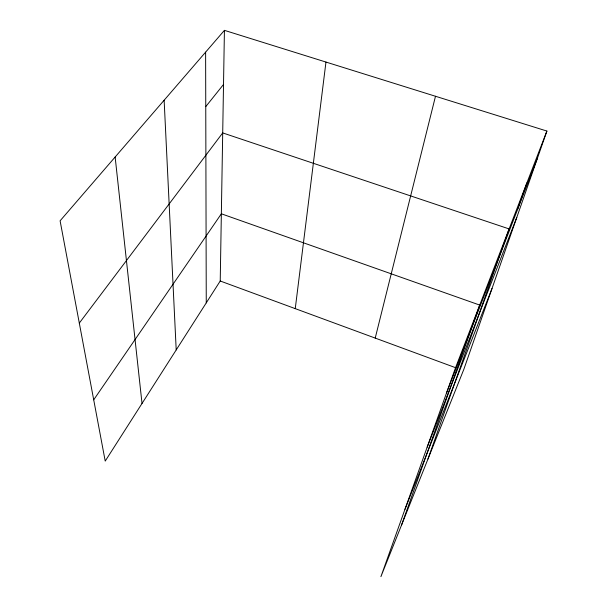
<?xml version="1.0" encoding="UTF-8"?>
<svg xmlns="http://www.w3.org/2000/svg" width="607" height="607" viewBox="0 0 607 607"><rect width="100%" height="100%" fill="white"/><g stroke="black" fill="none" stroke-linecap="round" stroke-linejoin="round"><path stroke-width="0.91" d="M224.423 30.35L60.101 220.811L105.216 461.092L220.227 281.003L224.423 30.35L546.899 131.059L463.809 369.405L380.908 576.65L455.553 367.683L546.899 131.059M295.252 308.637L325.967 62.058M375.217 338.091L435.492 96.263M517.49 209.688L526.899 182.882M427.95 459.044L509.121 228.922L222.708 132.91L79.305 323.091M401.614 524.888L479.72 305.078L221.358 213.793L93.706 399.816M446.562 392.85L537.559 157.858M427.153 447.177L516.792 217.412M404.96 509.319L492.011 288.515M205.758 106.62L223.52 84.464M220.227 281.003L455.553 367.683M115.14 157.016L142.023 403.458M164.133 100.231L176.205 349.935M205.621 52.149L206.259 302.885"/></g></svg>
